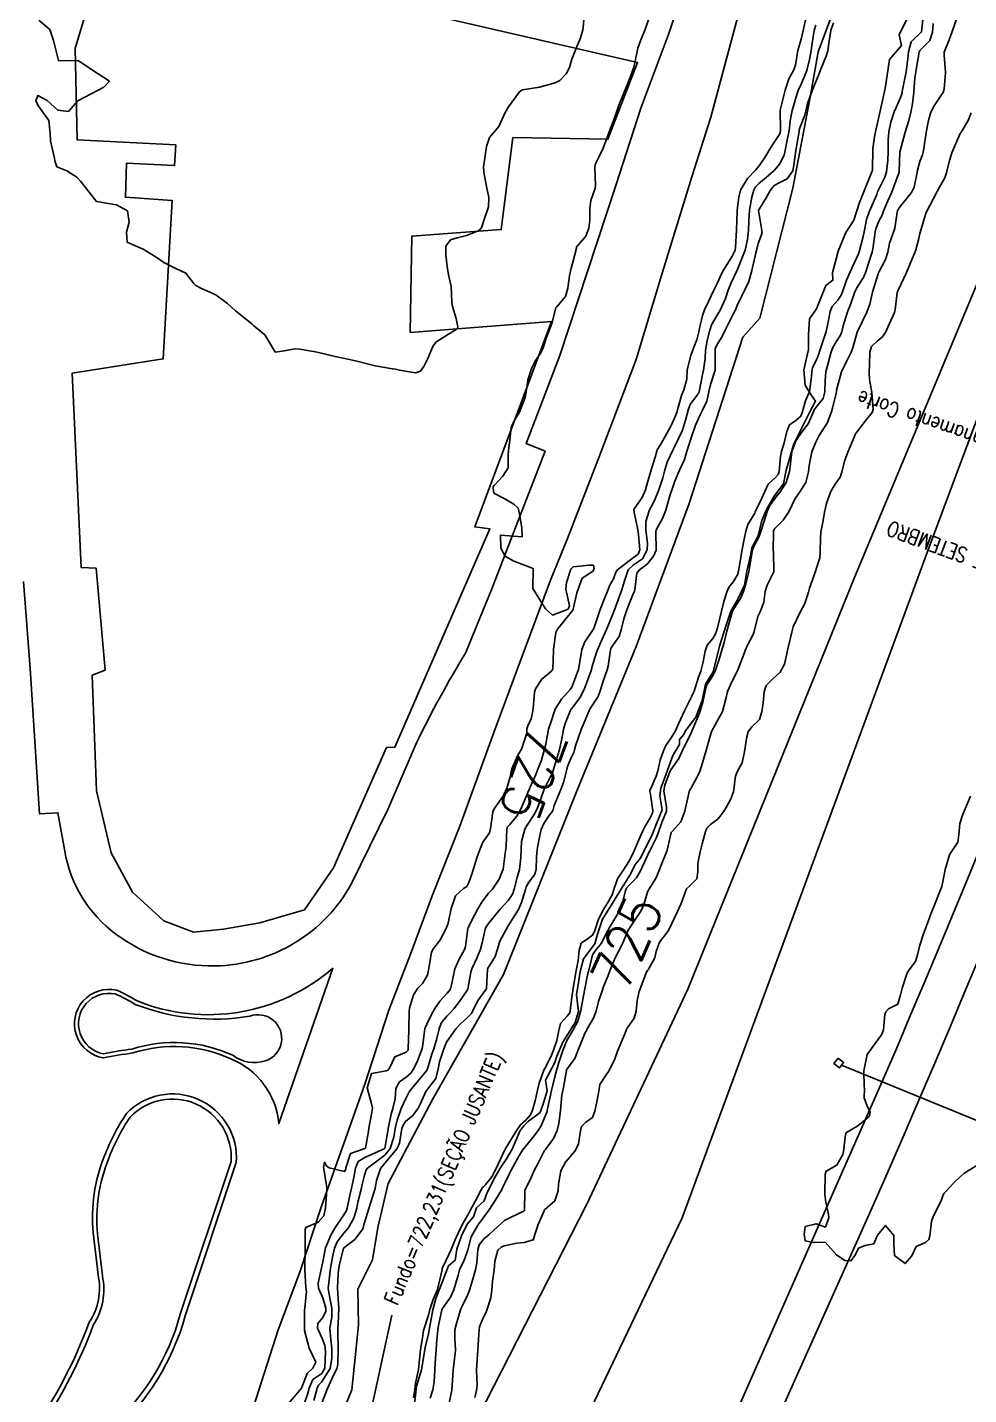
# Model space of a CAD drawing. Header units: metres. Extents: x 318500 to 325275, y 7408834 to 7428799.
# Drawn here: x 323290.4 to 323384.2, y 7419003.7 to 7419140 of the extents above; entities that cross this region are included whole.
import ezdxf
from ezdxf.enums import TextEntityAlignment as Align

# ---------------------------------------------------------------- set-up
doc = ezdxf.new("R2010")
doc.units = ezdxf.units.M
doc.header["$MEASUREMENT"] = 0
doc.linetypes.add('CONTINUO', pattern=[0])
for name, color, linetype in [('Canteiro', 45, 'Continuous'), ('Cotas', 45, 'Continuous'), ('Curvas de Nivel 1m', 11, 'Continuous'), ('Curvas de Nivel 5m', 15, 'Continuous'), ('Edificações', 30, 'Continuous'), ('Hidrografia', 140, 'Continuous'), ('Linha Férrea', 20, 'Continuous'), ('Pórticos', 45, 'Continuous'), ('TEXTO', 45, 'Continuous'), ('Vias Primárias', 230, 'Continuous'), ('Vias Secundárias', 230, 'Continuous')]:
    doc.layers.add(name, color=color, linetype=linetype)
doc.styles.add('ROMANS', font='romans', dxfattribs={"height": 0.2})
doc.styles.add('Style-STANDARD', font='STANDARD.shx')

msp = doc.modelspace()

# ---------------------------------------------------------------- linework, layer by layer
at = {"layer": 'Canteiro'}
for points in [[(323299.15, 7419043.65, 1.007221), (323297.95, 7419037.69, -0.011716), (323300.81, 7419038.16, -0.185454), (323310.88, 7419037.53, 0.243673), (323314.1, 7419036.97, 1.026724), (323312.56, 7419041.43, -0.133759), (323301.15, 7419042.6, 0.03994), (323299.15, 7419043.65, -4.834573)], [(323290, 7418997.62), (323291.77, 7419000.51, 0.05983), (323296.96, 7419010.62, 0.200143), (323297.87, 7419015.54), (323297.37, 7419019.72, -0.116913), (323298.47, 7419027.18, -0.05708), (323300.63, 7419031.37, -0.699524), (323310.71, 7419026.93), (323305.64, 7419011.71, -0.140678), (323298.87, 7419000.61), (323295.92, 7418997.54), (323290.97, 7418993.58), (323286.86, 7418990.34)]]:
    msp.add_lwpolyline(points, format="xyb", dxfattribs=at)
at = {"layer": 'Curvas de Nivel 1m', "flags": 128}
for points, elevation in [([(323345.93, 7419141.63), (323345.8, 7419140.01), (323345.76, 7419139.78), (323345.52, 7419138.98), (323345.13, 7419138.02), (323344.67, 7419136.84), (323344.44, 7419136.03), (323344.12, 7419135.38), (323343.46, 7419134.72), (323343.01, 7419134.49), (323341.45, 7419134.07), (323339.75, 7419133.79), (323339.44, 7419133.58), (323338.35, 7419132.11), (323338.01, 7419131.52), (323337.4, 7419130.12), (323336.48, 7419129.03), (323336.18, 7419128.14), (323335.95, 7419126.74), (323335.88, 7419126.14), (323335.89, 7419125.59), (323336.15, 7419124.14), (323336.4, 7419123.04), (323336.37, 7419122.13), (323335.9, 7419120.76), (323335.71, 7419120.14), (323335.54, 7419119.87), (323335.26, 7419119.7), (323334.17, 7419119.25), (323333.25, 7419119.05), (323332.59, 7419118.84), (323332.11, 7419118.19), (323332.11, 7419117.3), (323332.24, 7419116.18), (323332.37, 7419115.35), (323332.63, 7419114.18), (323332.71, 7419112.63), (323332.78, 7419112.18), (323333.14, 7419111), (323333.31, 7419110.17), (323333.28, 7419110.02), (323333.13, 7419109.89), (323332.37, 7419109.43), (323331.11, 7419108.63), (323330.82, 7419108.2), (323330.3, 7419107), (323329.91, 7419106.22), (323329.57, 7419105.73), (323329.07, 7419105.57), (323327.48, 7419105.83), (323327.08, 7419105.93), (323326.8, 7419105.98), (323325.08, 7419106.28), (323323.09, 7419106.77), (323322.51, 7419106.9), (323321.09, 7419107.19), (323319.99, 7419107.46), (323319.1, 7419107.67), (323317.55, 7419107.93), (323317.1, 7419107.96), (323315.78, 7419107.72), (323315.1, 7419107.65), (323314.64, 7419108.42), (323314.05, 7419109.36), (323313.13, 7419110.14), (323312.96, 7419110.27), (323312.76, 7419110.45), (323311.15, 7419111.76), (323310.33, 7419112.48), (323309.17, 7419113.35), (323307.67, 7419114.02), (323307.19, 7419114.27), (323306.97, 7419114.52), (323306.19, 7419115.52), (323305.2, 7419115.99), (323304.01, 7419116.56), (323303.22, 7419117.1), (323301.93, 7419117.89), (323301.23, 7419118.2), (323300.33, 7419118.61), (323300.28, 7419119.59), (323300.54, 7419120.61), (323300.38, 7419121.72), (323299.29, 7419122.34), (323297.29, 7419122.65), (323295.69, 7419124.67), (323295.33, 7419125.09), (323294.31, 7419125.73), (323293.34, 7419126.12), (323293.13, 7419126.71), (323293.08, 7419126.98), (323292.7, 7419128.72), (323292.65, 7419129.45), (323292.54, 7419130.72), (323291.42, 7419132.25), (323291.23, 7419132.73), (323291.44, 7419133.23), (323292.36, 7419132.72), (323293.42, 7419131.76), (323294.48, 7419131.63), (323295.43, 7419132.68), (323297.44, 7419133.75), (323298.03, 7419134.06), (323298.58, 7419134.64), (323297.46, 7419135.4), (323295.48, 7419136.68), (323293.48, 7419136.71), (323292.99, 7419138.72), (323292.62, 7419139.82), (323291.53, 7419140.73)], 727), ([(323328.89, 7419003.38), (323329.01, 7419004.2), (323329.1, 7419004.83), (323329.37, 7419006.2), (323329.42, 7419006.53), (323329.6, 7419008.19), (323329.79, 7419009.37), (323329.9, 7419010.09), (323329.92, 7419010.19), (323330.37, 7419011.63), (323330.52, 7419012.18), (323330.85, 7419013.18), (323331.27, 7419014.18), (323331.72, 7419016.02), (323331.74, 7419016.17), (323331.76, 7419016.3), (323331.89, 7419016.55), (323332.41, 7419017.66), (323332.64, 7419018.16), (323333.02, 7419019.06), (323333.51, 7419020.15), (323333.95, 7419020.98), (323334.36, 7419021.73), (323334.58, 7419022.13), (323335.08, 7419023.03), (323335.64, 7419024.12), (323335.77, 7419024.34), (323336, 7419024.56), (323336.7, 7419025.42), (323337.07, 7419026.1), (323337.97, 7419028.03), (323338, 7419028.09), (323338.01, 7419028.12), (323338.04, 7419028.18), (323338.76, 7419029.38), (323339.18, 7419030.07), (323339.55, 7419030.59), (323340.09, 7419031.08), (323340.54, 7419031.61), (323340.74, 7419032.05), (323341.05, 7419033.11), (323341.26, 7419034.05), (323341.42, 7419034.76), (323341.87, 7419036.04), (323341.97, 7419036.23), (323342.16, 7419036.51), (323342.65, 7419037.56), (323342.83, 7419038.03), (323343.18, 7419039.02), (323343.38, 7419040.02), (323343.53, 7419040.7), (323344.22, 7419041.45), (323344.46, 7419041.78), (323344.52, 7419042.01), (323344.71, 7419043.55), (323344.78, 7419044), (323344.88, 7419044.61), (323345.1, 7419046), (323345.29, 7419047), (323345.4, 7419047.99), (323345.6, 7419048.71), (323346.33, 7419049.22), (323346.77, 7419049.54), (323346.98, 7419049.97), (323347.3, 7419051.02), (323347.76, 7419051.97), (323347.98, 7419052.34), (323348.37, 7419052.92), (323348.73, 7419053.61), (323348.83, 7419053.95), (323349.24, 7419055.11), (323349.76, 7419055.94), (323350.43, 7419056.95), (323350.89, 7419057.92), (323351.36, 7419059.02), (323351.76, 7419059.91), (323351.99, 7419060.39), (323352.49, 7419061.21), (323352.72, 7419061.68), (323352.75, 7419061.9), (323352.52, 7419063.58), (323352.45, 7419063.84), (323352.45, 7419063.9), (323352.46, 7419063.96), (323352.52, 7419064.06), (323353.09, 7419065.35), (323353.24, 7419065.89), (323353.49, 7419066.97), (323353.8, 7419067.89), (323354.05, 7419068.42), (323354.59, 7419069.18), (323355.01, 7419069.87), (323355.32, 7419070.58), (323355.9, 7419071.86), (323356.65, 7419073.34), (323356.81, 7419073.7), (323356.86, 7419073.85), (323357.29, 7419075.23), (323357.52, 7419075.84), (323357.78, 7419076.75), (323357.97, 7419077.84), (323358.15, 7419078.41), (323358.73, 7419079.09), (323359.01, 7419079.55), (323359.1, 7419079.82), (323359.22, 7419080.3), (323359.59, 7419081.82), (323359.81, 7419082.78), (323360.16, 7419083.81), (323360.37, 7419084.23), (323360.8, 7419084.78), (323361.19, 7419085.42), (323361.3, 7419085.79), (323361.4, 7419086.36), (323361.63, 7419087.79), (323361.81, 7419088.83), (323362.02, 7419089.78), (323362.21, 7419090.45), (323362.9, 7419091.59), (323362.96, 7419091.71), (323362.98, 7419091.77), (323363.6, 7419093.08), (323363.9, 7419093.76), (323364.23, 7419094.46), (323364.94, 7419095.1), (323365.25, 7419095.44), (323365.34, 7419095.74), (323365.49, 7419097.22), (323365.59, 7419097.74), (323365.83, 7419098.58), (323366.09, 7419099.73), (323366.36, 7419100.38), (323367.02, 7419100.82), (323367.5, 7419101.24), (323367.68, 7419101.71), (323367.97, 7419102.78), (323368.36, 7419103.7), (323368.58, 7419105.2), (323368.59, 7419105.7), (323368.68, 7419106.1), (323369.1, 7419106.93), (323369.31, 7419107.48), (323369.37, 7419107.69), (323369.81, 7419109), (323370.03, 7419109.68), (323370.22, 7419110.61), (323370.42, 7419111.68), (323370.64, 7419112.2), (323371.18, 7419112.82), (323371.53, 7419113.32), (323371.65, 7419113.66), (323372.04, 7419114.82), (323372.43, 7419115.65), (323373.24, 7419117.44), (323373.31, 7419117.64), (323373.73, 7419119.16), (323373.83, 7419119.63), (323374.06, 7419120.85), (323374.33, 7419121.62), (323375.07, 7419123.37), (323375.14, 7419123.61), (323375.2, 7419123.74), (323375.32, 7419123.94), (323375.88, 7419125.07), (323376.03, 7419125.6), (323376.18, 7419126.79), (323376.2, 7419127.6), (323376.22, 7419128.77), (323376.28, 7419129.6), (323376.46, 7419130.55), (323376.82, 7419131.6), (323377, 7419132.03), (323377.45, 7419133.02), (323377.6, 7419133.45), (323377.62, 7419133.59), (323377.65, 7419133.78), (323377.99, 7419135.58), (323378.18, 7419136.9), (323378.24, 7419137.58), (323378.51, 7419138.59), (323379.54, 7419139.56), (323379.73, 7419141.39)], 723), ([(323352.4, 7419141.07), (323352.03, 7419139.92), (323351.52, 7419138.67), (323351.26, 7419137.93), (323350.96, 7419136.47), (323350.83, 7419135.94), (323350.46, 7419134.95), (323350.05, 7419133.95), (323349.43, 7419132.43), (323349.27, 7419131.96), (323348.79, 7419130.59), (323348.54, 7419129.97), (323348.22, 7419129.15), (323347.78, 7419127.98), (323347.36, 7419127.09), (323347.01, 7419126.33), (323346.98, 7419125.99), (323347.03, 7419124.28), (323346.99, 7419123.99), (323346.55, 7419122.74), (323346.47, 7419122), (323346.46, 7419120.81), (323346.36, 7419120), (323346.07, 7419119.19), (323345.24, 7419118.24), (323345.15, 7419118.1), (323345.13, 7419118.01), (323344.74, 7419116.49), (323344.61, 7419116.02), (323344.43, 7419115.25), (323344.27, 7419114.02), (323344.03, 7419113.17), (323343.16, 7419112.16), (323343.11, 7419112.09), (323343.09, 7419112.04), (323342.68, 7419110.5), (323342.5, 7419110.05), (323342.11, 7419109.04), (323341.8, 7419108.06), (323341.58, 7419107.58), (323341.09, 7419106.84), (323340.81, 7419106.35), (323340.67, 7419106.07), (323340.27, 7419104.87), (323340.19, 7419104.08), (323340.02, 7419103.1), (323339.63, 7419102.08), (323339.46, 7419101.65), (323339.01, 7419100.97), (323338.71, 7419100.39), (323338.63, 7419100.1), (323338.47, 7419098.6), (323338.39, 7419098.1), (323338.34, 7419097.47), (323338.32, 7419096.1), (323337.79, 7419095.26), (323336.92, 7419094.35), (323336.84, 7419094.21), (323336.82, 7419094.12), (323336.91, 7419093.58), (323337.99, 7419093.02), (323338.9, 7419092.48), (323339.32, 7419092.09), (323339.45, 7419091.52), (323339.69, 7419090.08), (323339.72, 7419089.22), (323338.86, 7419089.29), (323337.57, 7419089.4), (323337.59, 7419088.11), (323338.01, 7419087.29), (323338.83, 7419086.84), (323340.82, 7419086.07), (323340.79, 7419084.07), (323342.04, 7419082.05), (323342.75, 7419081.42), (323344.3, 7419082.02), (323344.43, 7419082.35), (323344.07, 7419084.02), (323344.14, 7419084.68), (323344.57, 7419086.01), (323344.82, 7419086.23), (323346.42, 7419086.4), (323346.82, 7419086.4), (323346.89, 7419086.06), (323346.85, 7419085.99), (323346.84, 7419085.97), (323346.82, 7419085.83), (323345.7, 7419085.1), (323345.29, 7419084.01), (323345.16, 7419083.63), (323344.79, 7419082.01), (323344.79, 7419081.98), (323344.76, 7419081.92), (323343.25, 7419080.03), (323343.09, 7419079.68), (323342.84, 7419078.04), (323342.84, 7419077.9), (323342.77, 7419076.04), (323342.68, 7419075.88), (323341.68, 7419075.04), (323341.05, 7419074.06), (323340.96, 7419073.75), (323340.81, 7419072.06), (323340.79, 7419071.89), (323340.62, 7419071.09), (323340.29, 7419070.38), (323340.2, 7419070.07), (323340.17, 7419069.65), (323339.64, 7419068.07), (323339.26, 7419067.39), (323338.7, 7419066.09), (323338.67, 7419065.97), (323338.54, 7419065.3), (323338.26, 7419064.36), (323338.17, 7419064.1), (323337.87, 7419063.45), (323336.92, 7419062.11), (323336.8, 7419061.81), (323336.55, 7419060.12), (323336.54, 7419060.04), (323336.46, 7419059.72), (323335.81, 7419058.77), (323335.54, 7419058.13), (323335.24, 7419057.32), (323334.88, 7419056.14), (323334.77, 7419055.78), (323334.4, 7419054.76), (323334.19, 7419054.35), (323333.86, 7419054.15), (323333.09, 7419053.44), (323332.63, 7419052.17), (323332.35, 7419050.71), (323332.16, 7419050.17), (323331.52, 7419048.98), (323330.88, 7419048.19), (323330.69, 7419047.81), (323330.4, 7419046.2), (323330.27, 7419045.52), (323329.77, 7419044.7), (323329.33, 7419044.21), (323328.89, 7419043.57), (323328.48, 7419042.22), (323328.46, 7419041.98), (323328.41, 7419040.22), (323328.41, 7419040), (323328.37, 7419038.22), (323328.34, 7419038.06), (323328.17, 7419037.83), (323327.02, 7419037.38), (323326.49, 7419036.24), (323326.33, 7419036.06), (323326.15, 7419035.98), (323324.7, 7419035.71), (323324.26, 7419034.28), (323324.66, 7419032.83), (323324.81, 7419032.27), (323324.69, 7419031.68), (323324.44, 7419030.27), (323324.4, 7419029.94), (323324.09, 7419028.28), (323324.04, 7419028.25), (323322.59, 7419027.74), (323322.14, 7419026.3), (323322.13, 7419026.19), (323322.01, 7419025.94), (323320.47, 7419026.32), (323320.21, 7419026.51), (323320.03, 7419026.89), (323319.92, 7419026.33), (323320.01, 7419025.82), (323320.24, 7419024.33), (323320.23, 7419024.08), (323320.1, 7419022.33), (323319.95, 7419021.53), (323319.39, 7419020.89), (323318.15, 7419020.35), (323318.1, 7419020.18), (323318.07, 7419018.35), (323318.07, 7419018.19), (323318.04, 7419016.35), (323318.04, 7419016.19), (323318.16, 7419014.35), (323318.21, 7419013.99), (323318.06, 7419012.35), (323318.03, 7419012.15), (323318.01, 7419010.35), (323318.03, 7419010.11), (323318.47, 7419008.34), (323319.14, 7419006.95), (323318.85, 7419006.34), (323318.27, 7419005.82), (323317.73, 7419004.35), (323317.72, 7419004.33), (323316.06, 7419002.37)], 726), ([(323369.01, 7419140.23), (323368.84, 7419139.71), (323368.69, 7419138.87), (323368.52, 7419137.7), (323368.38, 7419136.82), (323368.11, 7419135.71), (323367.46, 7419134.18), (323367.29, 7419133.88), (323367.23, 7419133.72), (323367.15, 7419133.43), (323366.63, 7419131.73), (323366.45, 7419130.7), (323366.34, 7419129.74), (323366.08, 7419128.44), (323365.95, 7419127.74), (323365.84, 7419127.27), (323365.36, 7419126.39), (323365.09, 7419126.02), (323364.85, 7419125.76), (323364.05, 7419125.06), (323363.33, 7419124.45), (323362.99, 7419124.11), (323362.8, 7419123.78), (323362.62, 7419123.09), (323362.37, 7419121.78), (323362.33, 7419120.74), (323362.29, 7419119.78), (323362.18, 7419118.86), (323361.94, 7419117.79), (323361.22, 7419115.98), (323361.14, 7419115.8), (323360.53, 7419114.48), (323360.27, 7419113.81), (323359.99, 7419113), (323359.46, 7419111.83), (323359.15, 7419111.31), (323358.61, 7419110.37), (323358.42, 7419109.84), (323358.16, 7419108.8), (323358.01, 7419107.84), (323357.95, 7419106.99), (323357.79, 7419105.84), (323357.67, 7419105.25), (323357.41, 7419103.85), (323357.33, 7419103.57), (323357.05, 7419103.18), (323356.48, 7419102.42), (323356.26, 7419101.86), (323356.02, 7419100.86), (323355.7, 7419099.87), (323354.98, 7419098.33), (323354.74, 7419097.88), (323354.18, 7419096.67), (323353.95, 7419095.9), (323353.74, 7419095.1), (323353.35, 7419093.9), (323352.91, 7419092.85), (323352.59, 7419092.22), (323352.43, 7419091.91), (323352.05, 7419090.75), (323352.06, 7419089.92), (323352.2, 7419088.56), (323352.17, 7419087.92), (323351.71, 7419087.04), (323350.82, 7419086.43), (323350.29, 7419085.94), (323349.91, 7419084.84), (323349.67, 7419083.95), (323349.43, 7419083.3), (323348.93, 7419081.96), (323348.76, 7419081.52), (323348.12, 7419079.97), (323347.68, 7419079.02), (323347.23, 7419077.97), (323347.1, 7419077.58), (323346.68, 7419076.19), (323346.64, 7419076.02), (323346.63, 7419075.98), (323346.61, 7419075.91), (323345.91, 7419073.99), (323345.48, 7419073.16), (323344.63, 7419072.09), (323344.59, 7419072.05), (323344.57, 7419072.01), (323344.01, 7419070.61), (323343.84, 7419070.02), (323343.66, 7419069.09), (323343.43, 7419068.03), (323343.24, 7419067.36), (323342.86, 7419066.04), (323342.78, 7419065.8), (323342.54, 7419065.32), (323342.1, 7419064.47), (323341.92, 7419064.05), (323341.55, 7419063.01), (323341.18, 7419062.05), (323340.95, 7419061.6), (323340.48, 7419060.87), (323340.15, 7419060.39), (323339.97, 7419060.07), (323339.67, 7419058.85), (323339.61, 7419058.07), (323339.6, 7419057.24), (323339.47, 7419056.07), (323339.23, 7419055.25), (323338.91, 7419054.08), (323338.78, 7419053.68), (323338.37, 7419053.01), (323337.93, 7419052.53), (323337.52, 7419052.1), (323336.35, 7419050.68), (323336.12, 7419050.34), (323336.03, 7419050.12), (323335.72, 7419048.73), (323335.57, 7419048.13), (323335.2, 7419047.22), (323334.69, 7419046.14), (323334.59, 7419045.82), (323334.31, 7419044.14), (323334.29, 7419044.11), (323334.26, 7419044.06), (323333.48, 7419042.91), (323332.9, 7419042.16), (323332.59, 7419041.8), (323332.22, 7419041.43), (323331.66, 7419040.73), (323331.43, 7419040.18), (323331.2, 7419039.2), (323330.91, 7419038.19), (323330.73, 7419037.63), (323330.29, 7419036.2), (323330.25, 7419036.09), (323330.15, 7419035.94), (323329.36, 7419034.98), (323328.71, 7419034.21), (323328.46, 7419033.88), (323328.11, 7419033.24), (323327.67, 7419032.23), (323327.25, 7419031.06), (323327.06, 7419030.24), (323326.91, 7419029.38), (323326.56, 7419028.24), (323326.03, 7419027.58), (323324.29, 7419026.28), (323324.16, 7419026.13), (323324.01, 7419025.58), (323323.75, 7419024.53), (323323.69, 7419024.28), (323323.35, 7419022.9), (323323.23, 7419022.29), (323322.95, 7419021.29), (323322.37, 7419020.3), (323322.17, 7419020.06), (323321.93, 7419019.81), (323321.29, 7419018.93), (323321.02, 7419018.31), (323320.81, 7419017.4), (323320.62, 7419016.32), (323320.43, 7419014.89), (323320.39, 7419014.32), (323320.48, 7419013.69), (323320.76, 7419012.32), (323320.73, 7419011.41), (323320.55, 7419010.32), (323320.66, 7419009.19), (323320.73, 7419008.32), (323320.74, 7419007.34), (323320.57, 7419006.32), (323319.73, 7419004.95), (323319.42, 7419004.63), (323319.27, 7419004.33), (323318.95, 7419003.1)], 724), ([(323370.77, 7419140.46), (323370.5, 7419139.69), (323370.29, 7419138.45), (323370.2, 7419137.68), (323370.04, 7419137.14), (323369.48, 7419135.85), (323369.44, 7419135.73), (323369.43, 7419135.69), (323369.39, 7419135.6), (323368.63, 7419133.7), (323368.16, 7419132.43), (323368, 7419131.71), (323367.89, 7419131.25), (323367.4, 7419130), (323367.35, 7419129.77), (323367.34, 7419129.72), (323367.33, 7419129.65), (323367.01, 7419127.73), (323366.82, 7419126.27), (323366.69, 7419125.73), (323366.15, 7419124.92), (323365.33, 7419124.52), (323364.84, 7419124.25), (323364.43, 7419123.76), (323364.05, 7419123.03), (323363.3, 7419121.84), (323363.28, 7419121.77), (323363.3, 7419121.57), (323363.62, 7419119.77), (323363.6, 7419119.43), (323363.25, 7419118.46), (323363.11, 7419117.91), (323363.07, 7419117.77), (323363, 7419117.54), (323362.62, 7419115.78), (323362.31, 7419114.68), (323361.9, 7419113.79), (323361.66, 7419113.31), (323361.17, 7419112.29), (323361.03, 7419111.93), (323360.97, 7419111.8), (323360.71, 7419111.36), (323359.96, 7419109.82), (323359.7, 7419109.26), (323359.12, 7419108.33), (323358.97, 7419107.97), (323358.96, 7419107.83), (323358.97, 7419105.94), (323358.96, 7419105.83), (323358.49, 7419104.41), (323358.37, 7419103.84), (323358.13, 7419102.76), (323357.69, 7419101.84), (323357.47, 7419101.4), (323357.01, 7419100.37), (323356.88, 7419099.97), (323356.84, 7419099.85), (323356.74, 7419099.59), (323356.18, 7419097.86), (323355.89, 7419096.95), (323355.41, 7419095.87), (323355.26, 7419095.56), (323354.93, 7419094.76), (323354.71, 7419094.09), (323354.64, 7419093.88), (323354.48, 7419093.45), (323354.03, 7419091.89), (323353.72, 7419091.06), (323353.09, 7419089.91), (323353.05, 7419089.72), (323353.07, 7419087.91), (323352.83, 7419087.28), (323352.22, 7419086.53), (323351.43, 7419085.92), (323351.14, 7419085.61), (323350.95, 7419083.93), (323350.91, 7419083.8), (323350.78, 7419083.55), (323350.32, 7419082.38), (323350.16, 7419081.94), (323349.87, 7419081.06), (323349.6, 7419079.95), (323349.39, 7419079.29), (323348.72, 7419078.34), (323348.57, 7419078.1), (323348.52, 7419077.96), (323348.3, 7419076.34), (323348.21, 7419075.96), (323347.81, 7419074.83), (323347.54, 7419073.97), (323347.31, 7419073.31), (323346.64, 7419072.32), (323346.5, 7419072.11), (323346.43, 7419071.98), (323345.89, 7419070.71), (323345.6, 7419070), (323345.06, 7419068.48), (323344.95, 7419068), (323344.87, 7419067.71), (323344.57, 7419067.12), (323344.25, 7419066.32), (323344.17, 7419066.02), (323343.83, 7419064.72), (323343.56, 7419064.02), (323342.92, 7419062.45), (323342.81, 7419062.04), (323342.72, 7419061.82), (323342.49, 7419061.54), (323341.89, 7419060.63), (323341.63, 7419060.05), (323341.4, 7419059.1), (323341.23, 7419058.05), (323341.16, 7419057.32), (323341.12, 7419056.05), (323340.95, 7419055.51), (323340.4, 7419054.8), (323340.12, 7419054.33), (323340.04, 7419054.07), (323339.67, 7419052.77), (323339.35, 7419052.08), (323338.34, 7419050.45), (323338.12, 7419050.09), (323337.5, 7419048.92), (323337.26, 7419048.11), (323337.03, 7419047.38), (323336.28, 7419046.15), (323336.27, 7419046.13), (323336.18, 7419044.2), (323336.14, 7419044.12), (323335.35, 7419043.02), (323334.87, 7419042.13), (323334.66, 7419041.7), (323334.22, 7419041.25), (323333.64, 7419040.72), (323333.12, 7419040.16), (323332.19, 7419038.85), (323331.9, 7419038.17), (323331.47, 7419036.87), (323331.34, 7419036.18), (323331.11, 7419035.21), (323330.32, 7419034.2), (323330.12, 7419033.93), (323329.58, 7419032.73), (323329.31, 7419032.21), (323328.79, 7419031.51), (323328.08, 7419030.94), (323327.81, 7419030.49), (323327.74, 7419030.22), (323327.49, 7419028.78), (323327.26, 7419028.23), (323326.03, 7419026.79), (323325.6, 7419026.26), (323325.21, 7419025.05), (323325.05, 7419024.26), (323324.81, 7419023.43), (323324.42, 7419022.27), (323323.94, 7419020.63), (323323.88, 7419020.34), (323323.86, 7419020.28), (323323.04, 7419019.17), (323321.91, 7419018.3), (323321.52, 7419016.68), (323321.45, 7419016.31), (323321.39, 7419015.82), (323321.3, 7419014.31), (323321.41, 7419012.73), (323321.45, 7419012.31), (323321.37, 7419010.74), (323321.33, 7419010.31), (323321.35, 7419009.86), (323321.37, 7419008.31), (323321.35, 7419006.71), (323321.25, 7419006.31), (323320.77, 7419005.35), (323320.3, 7419004.32), (323319.7, 7419002.79)], 723), ([(323330.54, 7419003.35), (323330.82, 7419004.18), (323330.94, 7419004.97), (323331.02, 7419006.18), (323331.06, 7419006.88), (323331.15, 7419008.18), (323331.19, 7419008.77), (323331.3, 7419010.17), (323331.37, 7419010.61), (323331.71, 7419012.17), (323331.74, 7419012.26), (323331.83, 7419012.4), (323332.58, 7419013.43), (323332.91, 7419014.15), (323333.35, 7419015.62), (323333.48, 7419016.15), (323333.59, 7419016.44), (323333.89, 7419017.01), (323334.22, 7419017.83), (323334.29, 7419018.14), (323334.65, 7419019.42), (323335.02, 7419020.13), (323335.38, 7419020.69), (323335.95, 7419021.5), (323336.42, 7419022.11), (323337.03, 7419023.05), (323337.65, 7419024.1), (323337.77, 7419024.32), (323338, 7419024.8), (323338.43, 7419025.67), (323338.64, 7419026.08), (323339.37, 7419027.41), (323339.77, 7419028.06), (323339.88, 7419028.23), (323340.05, 7419028.44), (323340.78, 7419029.33), (323341.33, 7419030.05), (323341.61, 7419030.51), (323342.09, 7419031.64), (323342.2, 7419031.94), (323342.22, 7419032.04), (323342.24, 7419032.18), (323342.65, 7419034.03), (323342.93, 7419035.24), (323343.13, 7419036.03), (323343.37, 7419036.81), (323343.76, 7419038.02), (323344.19, 7419039), (323344.78, 7419040), (323345.26, 7419040.95), (323345.57, 7419041.99), (323345.67, 7419042.55), (323345.93, 7419043.98), (323346.28, 7419045.69), (323346.34, 7419045.92), (323346.36, 7419045.98), (323346.74, 7419047.54), (323347.02, 7419047.97), (323347.61, 7419048.68), (323348.27, 7419049.96), (323348.29, 7419050.01), (323348.34, 7419050.1), (323349.41, 7419051.94), (323349.69, 7419052.62), (323350.02, 7419053.94), (323350.13, 7419054.2), (323350.4, 7419054.51), (323351.11, 7419055.22), (323351.51, 7419055.91), (323352.42, 7419057.88), (323352.43, 7419057.9), (323352.44, 7419057.93), (323353.12, 7419059.24), (323353.34, 7419059.89), (323353.64, 7419060.73), (323354.1, 7419061.88), (323354.12, 7419062.27), (323353.86, 7419063.89), (323353.95, 7419064.46), (323354.49, 7419065.88), (323354.51, 7419065.92), (323354.55, 7419065.99), (323355.33, 7419067.11), (323355.68, 7419067.86), (323356.6, 7419069.75), (323356.65, 7419069.85), (323357.23, 7419071.24), (323357.46, 7419071.84), (323357.74, 7419072.74), (323357.95, 7419073.84), (323358.11, 7419074.39), (323358.68, 7419075.34), (323358.95, 7419075.83), (323359.38, 7419077.14), (323359.58, 7419077.82), (323359.85, 7419078.68), (323360.13, 7419079.81), (323360.67, 7419081.71), (323360.69, 7419081.8), (323360.71, 7419081.85), (323360.76, 7419081.95), (323361.5, 7419083.07), (323361.79, 7419083.78), (323362.03, 7419084.55), (323362.32, 7419085.78), (323362.61, 7419087.54), (323362.64, 7419087.77), (323362.68, 7419087.94), (323362.85, 7419088.33), (323363.36, 7419089.27), (323363.52, 7419089.76), (323363.84, 7419090.8), (323364.15, 7419091.76), (323364.38, 7419092.28), (323364.91, 7419093.05), (323365.47, 7419093.74), (323366.03, 7419094.63), (323366.38, 7419095.73), (323366.44, 7419096.24), (323366.62, 7419097.73), (323366.99, 7419098.79), (323367.63, 7419099.71), (323368.22, 7419100.5), (323368.76, 7419101.69), (323368.84, 7419101.89), (323369.04, 7419102.14), (323369.72, 7419103.01), (323369.91, 7419103.68), (323369.94, 7419104.81), (323370.01, 7419105.68), (323370.22, 7419106.55), (323370.54, 7419107.68), (323370.7, 7419108.09), (323371.13, 7419108.84), (323371.46, 7419109.34), (323371.59, 7419109.66), (323371.73, 7419110.25), (323372.16, 7419111.65), (323372.44, 7419112.38), (323372.89, 7419113.64), (323372.97, 7419113.86), (323373.2, 7419114.21), (323373.76, 7419115.08), (323373.99, 7419115.63), (323374.33, 7419116.72), (323374.61, 7419117.62), (323374.73, 7419118.14), (323374.9, 7419119.62), (323374.97, 7419119.92), (323375.29, 7419120.68), (323375.6, 7419121.31), (323375.72, 7419121.61), (323376.19, 7419122.73), (323376.57, 7419123.6), (323376.78, 7419124.14), (323377.3, 7419125.59), (323377.3, 7419125.64), (323377.38, 7419127.59), (323377.92, 7419129.58), (323378.28, 7419130.72), (323378.47, 7419131.57), (323378.62, 7419132.39), (323378.78, 7419133.57), (323378.88, 7419134.97), (323378.96, 7419135.57), (323379.03, 7419136.02), (323379.31, 7419137.56), (323379.36, 7419137.71), (323379.51, 7419137.86), (323380.37, 7419138.71), (323380.63, 7419139.55), (323380.69, 7419140.4)], 724), ([(323335.01, 7419003.42), (323335.17, 7419004.12), (323335.22, 7419004.63), (323335.17, 7419006.12), (323335.2, 7419006.68), (323335.3, 7419008.12), (323335.4, 7419009.73), (323335.42, 7419010.12), (323335.47, 7419010.45), (323335.82, 7419011.36), (323336.09, 7419011.85), (323336.21, 7419012.11), (323336.59, 7419013.36), (323336.68, 7419014.11), (323336.76, 7419015), (323336.92, 7419016.1), (323336.99, 7419017), (323337.3, 7419018.1), (323337.62, 7419018.39), (323337.92, 7419018.54), (323339.19, 7419018.8), (323339.92, 7419018.86), (323340.83, 7419019.15), (323341.13, 7419020.05), (323341.32, 7419020.67), (323341.91, 7419022.04), (323341.93, 7419022.07), (323341.96, 7419022.11), (323342.98, 7419023.02), (323343.3, 7419024.02), (323343.34, 7419024.68), (323343.58, 7419026.02), (323344.03, 7419026.87), (323345, 7419028), (323345.35, 7419028.7), (323345.52, 7419029.99), (323345.64, 7419030.42), (323346.08, 7419030.86), (323346.74, 7419031.33), (323346.97, 7419031.97), (323347.18, 7419032.89), (323347.35, 7419033.97), (323347.48, 7419034.61), (323348.15, 7419035.7), (323348.27, 7419035.83), (323348.36, 7419035.96), (323348.95, 7419037.17), (323349.24, 7419037.94), (323349.94, 7419039.68), (323350.04, 7419039.93), (323350.08, 7419040.05), (323350.2, 7419040.23), (323350.9, 7419041.24), (323351.08, 7419041.92), (323351.18, 7419042.98), (323351.39, 7419043.91), (323352.05, 7419045.67), (323352.15, 7419045.9), (323352.2, 7419045.98), (323352.28, 7419046.07), (323352.94, 7419047.25), (323353.09, 7419047.89), (323353.41, 7419048.81), (323354.24, 7419049.88), (323354.28, 7419049.94), (323354.34, 7419050.05), (323355.21, 7419051.87), (323355.57, 7419052.67), (323356, 7419053.86), (323356.12, 7419054.13), (323356.4, 7419054.41), (323357.13, 7419055.12), (323357.22, 7419055.84), (323357.24, 7419056.65), (323357.47, 7419057.83), (323357.67, 7419058.61), (323358, 7419059.83), (323358.13, 7419060.17), (323358.48, 7419060.54), (323359.22, 7419061.08), (323359.8, 7419061.81), (323360.06, 7419062.25), (323360.51, 7419063.09), (323360.78, 7419063.8), (323360.99, 7419065.35), (323361.17, 7419065.79), (323361.66, 7419066.69), (323361.9, 7419067.78), (323362.12, 7419069.3), (323362.26, 7419069.78), (323362.61, 7419070.27), (323363.38, 7419071), (323363.62, 7419071.76), (323363.75, 7419072.66), (323363.85, 7419073.76), (323364.03, 7419074.39), (323364.67, 7419075.03), (323365.45, 7419075.74), (323365.88, 7419076.54), (323366.15, 7419077.73), (323366.24, 7419078.2), (323366.6, 7419079.72), (323366.75, 7419080.24), (323367.42, 7419081.71), (323367.9, 7419082.57), (323368.28, 7419083.7), (323368.37, 7419084.12), (323368.82, 7419085.41), (323368.9, 7419085.6), (323368.94, 7419085.69), (323369.38, 7419087.14), (323369.44, 7419087.68), (323369.46, 7419089.09), (323369.51, 7419089.68), (323369.73, 7419090.84), (323369.85, 7419091.68), (323370.05, 7419092.54), (323370.47, 7419093.67), (323370.61, 7419093.99), (323370.93, 7419094.46), (323371.43, 7419095.18), (323371.58, 7419095.66), (323371.86, 7419096.76), (323372.18, 7419097.65), (323373, 7419099.57), (323373.04, 7419099.64), (323373.9, 7419100.74), (323374.63, 7419101.62), (323374.73, 7419101.92), (323374.57, 7419103.62), (323374.36, 7419104.91), (323374.33, 7419105.62), (323374.35, 7419106.36), (323374.38, 7419107.62), (323374.54, 7419108.19), (323375.13, 7419108.78), (323375.6, 7419109.14), (323375.94, 7419109.6), (323376.32, 7419110.43), (323376.83, 7419111.59), (323376.9, 7419111.86), (323377.11, 7419113.59), (323377.13, 7419113.65), (323377.19, 7419113.82), (323377.77, 7419115.02), (323378.05, 7419115.58), (323378.6, 7419116.94), (323378.87, 7419117.57), (323378.97, 7419117.84), (323379.26, 7419118.97), (323379.36, 7419119.46), (323379.39, 7419119.56), (323379.82, 7419121.03), (323380.01, 7419121.55), (323380.72, 7419122.94), (323381.03, 7419123.53), (323381.12, 7419123.73), (323381.33, 7419124.08), (323381.86, 7419125.01), (323382.04, 7419125.52), (323382.29, 7419126.6), (323382.57, 7419127.52), (323383.4, 7419129.44), (323383.44, 7419129.51), (323384.18, 7419130.74), (323384.5, 7419131.49)], 726), ([(323384.99, 7419026.51), (323384.03, 7419025.92), (323383.75, 7419025.76), (323383.44, 7419025.49), (323382.73, 7419024.77), (323382, 7419024), (323381.75, 7419023.75), (323381.66, 7419023.51), (323381.49, 7419023.02), (323380.72, 7419021.52), (323380.53, 7419020.95), (323380.37, 7419019.52), (323380.28, 7419019.18), (323379.93, 7419018.87), (323379.01, 7419018.46), (323378.58, 7419017.55), (323377.9, 7419016.76), (323376.85, 7419017.57), (323376.78, 7419018.71), (323376.78, 7419019.57), (323375.95, 7419020.58), (323375.16, 7419019.59), (323374.78, 7419018.74), (323373.92, 7419018.56), (323373.24, 7419018.3), (323372.93, 7419017.62), (323372.5, 7419017.03), (323371.9, 7419017.06), (323371.07, 7419017.65), (323369.93, 7419018.9), (323368.74, 7419018.87), (323367.93, 7419019.03), (323367.83, 7419019.69), (323367.95, 7419020.45), (323369.02, 7419020.74), (323369.95, 7419020.41), (323370.28, 7419021.33), (323370.25, 7419021.66), (323369.98, 7419022.9), (323369.9, 7419023.66), (323369.9, 7419023.75), (323369.92, 7419025.66), (323370.02, 7419025.99), (323371.1, 7419026.58), (323371.68, 7419027.64), (323371.75, 7419027.94), (323371.95, 7419029.64), (323371.98, 7419029.73), (323372.07, 7419029.82), (323373.19, 7419030.51), (323374.09, 7419031.23), (323374.29, 7419031.41), (323374.38, 7419031.61), (323374.4, 7419031.91), (323374.11, 7419032.47), (323373.8, 7419033.3), (323373.81, 7419033.61), (323373.84, 7419033.9), (323373.77, 7419035.62), (323373.78, 7419035.99), (323374.13, 7419037.61), (323374.18, 7419037.7), (323375.55, 7419039.59), (323375.73, 7419040.06), (323375.89, 7419041.59), (323375.96, 7419041.86), (323376.24, 7419042.15), (323377.18, 7419042.64), (323377.43, 7419043.57), (323377.6, 7419044.23), (323378.05, 7419045.56), (323378.11, 7419045.74), (323378.29, 7419046.06), (323378.95, 7419046.9), (323379.13, 7419047.55), (323379.35, 7419048.52), (323379.7, 7419049.54), (323380.36, 7419051.34), (323380.44, 7419051.53), (323380.98, 7419052.92), (323381.24, 7419053.52), (323381.56, 7419054.36), (323381.78, 7419055.52), (323381.89, 7419056.05), (323382.33, 7419057.51), (323382.36, 7419057.59), (323382.44, 7419057.69), (323383.16, 7419058.79), (323383.27, 7419059.5), (323383.35, 7419060.63), (323383.61, 7419061.49), (323384.42, 7419063.38)], 727)]:
    msp.add_lwpolyline(points, dxfattribs=dict(at, elevation=elevation))
at = {"layer": 'Curvas de Nivel 5m', "elevation": 725, "flags": 128}
for points in [[(323368.07, 7419141.19), (323367.75, 7419139.72), (323367.52, 7419138.84), (323367.21, 7419137.72), (323366.96, 7419136.25), (323366.77, 7419135.73), (323366.32, 7419134.88), (323365.95, 7419133.74), (323365.45, 7419131.77), (323365.44, 7419131.75), (323365.47, 7419129.75), (323365.4, 7419129.4), (323364.74, 7419128.4), (323364.36, 7419127.76), (323363.98, 7419127.15), (323363.35, 7419126.21), (323362.98, 7419125.78), (323362.18, 7419124.95), (323361.49, 7419123.8), (323361.31, 7419123.1), (323361.16, 7419121.8), (323361.15, 7419121.65), (323361.08, 7419119.8), (323360.99, 7419118.06), (323360.94, 7419117.8), (323360.64, 7419117.22), (323359.79, 7419115.82), (323359.6, 7419115.44), (323359.2, 7419114.56), (323358.95, 7419114.07), (323358.83, 7419113.83), (323358.31, 7419112.7), (323357.9, 7419111.84), (323357.7, 7419111.3), (323357.35, 7419109.85), (323357.32, 7419109.67), (323357.13, 7419108.88), (323356.85, 7419108.12), (323356.75, 7419107.86), (323356.54, 7419107.3), (323356.16, 7419105.86), (323356.14, 7419104.93), (323355.85, 7419103.87), (323355.62, 7419103.3), (323355.21, 7419101.88), (323355.17, 7419101.73), (323355.02, 7419101.29), (323354.56, 7419100.33), (323354.35, 7419099.89), (323353.55, 7419098.46), (323353.19, 7419097.91), (323353.13, 7419097.76), (323352.97, 7419097.18), (323352.68, 7419096.19), (323352.58, 7419095.91), (323352.2, 7419094.65), (323352.03, 7419093.92), (323351.7, 7419093.13), (323350.9, 7419092.02), (323350.86, 7419091.93), (323350.9, 7419091.69), (323351.24, 7419089.93), (323351.32, 7419089.47), (323351.45, 7419087.92), (323351.27, 7419087.49), (323350.83, 7419087.15), (323349.24, 7419085.95), (323349.06, 7419085.71), (323348.81, 7419085.04), (323348.43, 7419084.33), (323348.28, 7419083.97), (323347.85, 7419082.9), (323347.51, 7419081.98), (323346.85, 7419080.1), (323346.8, 7419079.99), (323346.79, 7419079.94), (323346.74, 7419079.87), (323345.97, 7419078.75), (323345.68, 7419078), (323345.54, 7419077.15), (323345.33, 7419076), (323344.66, 7419074.25), (323344.49, 7419074.01), (323343.63, 7419073.04), (323343.02, 7419072.03), (323342.91, 7419071.75), (323342.61, 7419070.82), (323342.41, 7419070.24), (323342.35, 7419070.04), (323342.08, 7419068.55), (323341.96, 7419068.05), (323341.64, 7419066.97), (323341.29, 7419066.05), (323341.07, 7419065.53), (323340.52, 7419064.26), (323340.46, 7419064.12), (323340.44, 7419064.06), (323340.4, 7419063.95), (323339.6, 7419062.07), (323339.19, 7419061.38), (323338.48, 7419060.55), (323338.26, 7419060.31), (323338.2, 7419060.09), (323338.12, 7419058.42), (323338.08, 7419058.1), (323338.01, 7419057.67), (323337.81, 7419056.1), (323337.43, 7419055.08), (323336.77, 7419054.11), (323336.58, 7419053.92), (323336.38, 7419053.71), (323335.69, 7419052.81), (323335.29, 7419052.13), (323334.97, 7419051.52), (323334.34, 7419050.29), (323334.29, 7419050.14), (323334.08, 7419048.38), (323334, 7419048.14), (323333.39, 7419047.06), (323333.02, 7419046.16), (323332.66, 7419044.56), (323332.56, 7419044.17), (323332.45, 7419043.97), (323332.25, 7419043.74), (323331.51, 7419042.92), (323331.01, 7419042.19), (323330.73, 7419041.68), (323330.21, 7419040.64), (323330.07, 7419040.34), (323330.03, 7419040.2), (323329.83, 7419038.56), (323329.75, 7419038.2), (323329.31, 7419037.06), (323328.93, 7419036.21), (323328.61, 7419035.75), (323328.14, 7419035.35), (323327.48, 7419034.88), (323327.13, 7419034.23), (323327.06, 7419033.18), (323326.82, 7419032.24), (323326.65, 7419031.68), (323326.37, 7419030.25), (323326.33, 7419029.98), (323326.04, 7419028.25), (323326.02, 7419028.23), (323324.03, 7419027.34), (323323.36, 7419026.95), (323323.1, 7419026.29), (323322.94, 7419025.36), (323322.69, 7419024.29), (323322.56, 7419023.71), (323322.28, 7419022.3), (323322.2, 7419022.06), (323321.95, 7419021.64), (323321.04, 7419020.31), (323320.64, 7419019.61), (323320.12, 7419018.33), (323320.08, 7419018.16), (323319.89, 7419017.11), (323319.75, 7419016.47), (323319.71, 7419016.33), (323319.37, 7419014.83), (323319.43, 7419014.33), (323319.85, 7419013.34), (323320.16, 7419012.32), (323320.15, 7419012), (323319.82, 7419011.37), (323319.34, 7419010.8), (323319.33, 7419010.33), (323319.79, 7419009.3), (323320.06, 7419008.6), (323320.09, 7419008.33), (323320.1, 7419008), (323320.06, 7419006.33), (323319.74, 7419005.8), (323318.86, 7419005.21), (323318.48, 7419004.34), (323318.33, 7419003.73), (323317.81, 7419002.35)], [(323332.43, 7419002.88), (323332.7, 7419004.16), (323332.79, 7419005.1), (323332.84, 7419006.15), (323332.94, 7419006.98), (323333.08, 7419008.15), (323333, 7419009.36), (323333.01, 7419010.15), (323333.16, 7419010.8), (323333.57, 7419012.14), (323333.65, 7419012.33), (323333.84, 7419012.72), (323334.31, 7419013.68), (323334.47, 7419014.13), (323334.79, 7419015.21), (323335.06, 7419016.13), (323335.19, 7419016.83), (323335.29, 7419018.13), (323335.42, 7419018.62), (323335.93, 7419019.26), (323336.4, 7419019.64), (323336.9, 7419020.11), (323337.95, 7419021.07), (323339.91, 7419022.01), (323339.96, 7419022.04), (323339.99, 7419024.06), (323340.65, 7419025.41), (323340.93, 7419026.05), (323341.3, 7419026.77), (323341.96, 7419028.04), (323341.99, 7419028.09), (323342.04, 7419028.15), (323342.86, 7419029.23), (323343.2, 7419030.02), (323343.37, 7419030.73), (323343.53, 7419032.02), (323343.69, 7419033.59), (323343.76, 7419034.02), (323343.83, 7419034.31), (323344.13, 7419036.01), (323344.13, 7419036.03), (323344.15, 7419036.07), (323344.96, 7419037.2), (323345.28, 7419037.99), (323346.01, 7419039.79), (323346.12, 7419039.98), (323346.14, 7419040.04), (323346.2, 7419040.17), (323346.88, 7419041.31), (323347.09, 7419041.97), (323347.32, 7419042.89), (323347.69, 7419043.97), (323347.84, 7419044.39), (323348.28, 7419045.49), (323348.46, 7419045.96), (323348.99, 7419047.26), (323349.36, 7419047.94), (323349.69, 7419048.57), (323350.25, 7419049.93), (323350.34, 7419050.12), (323351.54, 7419051.91), (323351.81, 7419052.47), (323352.26, 7419053.9), (323352.31, 7419053.99), (323352.39, 7419054.12), (323353.09, 7419055.22), (323353.36, 7419055.89), (323353.66, 7419056.66), (323354.14, 7419057.88), (323354.21, 7419058.12), (323354.46, 7419059.31), (323354.59, 7419059.76), (323354.71, 7419059.88), (323355.55, 7419060.8), (323355.94, 7419061.86), (323356.33, 7419063.67), (323356.37, 7419063.85), (323356.42, 7419063.96), (323356.52, 7419064.14), (323357.15, 7419065.23), (323357.43, 7419065.84), (323357.7, 7419066.69), (323358.03, 7419067.83), (323358.6, 7419069.83), (323359.69, 7419071.81), (323360.05, 7419073.21), (323360.2, 7419073.81), (323360.67, 7419074.84), (323361.16, 7419075.79), (323361.6, 7419076.88), (323361.91, 7419077.78), (323362.14, 7419078.35), (323362.74, 7419079.49), (323362.83, 7419079.68), (323362.86, 7419079.77), (323363.23, 7419081.29), (323363.46, 7419081.76), (323363.83, 7419082.71), (323363.93, 7419083.76), (323364.13, 7419084.42), (323364.82, 7419085.75), (323364.77, 7419087.75), (323364.76, 7419087.83), (323364.78, 7419089.75), (323364.79, 7419089.83), (323364.87, 7419090.03), (323365.75, 7419090.88), (323366.31, 7419091.73), (323366.91, 7419092.98), (323367.39, 7419093.71), (323367.99, 7419094.65), (323368.27, 7419095.7), (323368.33, 7419096.33), (323368.61, 7419097.7), (323368.99, 7419098.66), (323369.34, 7419099.34), (323369.57, 7419099.68), (323370.13, 7419100.56), (323370.56, 7419101.67), (323370.67, 7419102.04), (323371.05, 7419103.67), (323371.06, 7419103.86), (323371.55, 7419105.66), (323372.07, 7419106.69), (323372.53, 7419107.65), (323372.69, 7419108.08), (323373.13, 7419109.64), (323373.14, 7419109.69), (323374.07, 7419111.63), (323374.37, 7419112.42), (323374.65, 7419113.62), (323374.77, 7419114.04), (323375.22, 7419115.46), (323375.26, 7419115.57), (323375.28, 7419115.61), (323375.95, 7419116.88), (323376.16, 7419117.6), (323376.35, 7419118.5), (323376.74, 7419119.6), (323376.86, 7419120.01), (323377.11, 7419121.59), (323377.15, 7419121.74), (323377.3, 7419122.02), (323378.54, 7419123.57), (323378.8, 7419124.09), (323379.09, 7419125.56), (323379.13, 7419125.79), (323379.37, 7419126.63), (323379.62, 7419127.31), (323379.7, 7419127.56), (323379.77, 7419127.94), (323380.01, 7419129.55), (323380.23, 7419130.74), (323380.47, 7419131.55), (323380.79, 7419132.19), (323381.45, 7419133.2), (323381.6, 7419133.4), (323381.68, 7419133.54), (323381.8, 7419133.87), (323381.94, 7419135.53), (323381.78, 7419137.26), (323381.8, 7419137.54), (323382.29, 7419138.77), (323382.56, 7419139.52), (323383.09, 7419141.05)]]:
    msp.add_lwpolyline(points, dxfattribs=at)
at = {"layer": 'Edificações'}
msp.add_lwpolyline([(323298.61, 7419149.52), (323295.17, 7419137.9), (323295.36, 7419128.8), (323305.18, 7419128.29), (323305.06, 7419126.24), (323300.29, 7419126.48), (323300.17, 7419123.08), (323304.82, 7419122.77), (323303.94, 7419106.96), (323294.85, 7419105.54), (323295.76, 7419086.16), (323297.24, 7419086.09), (323298.14, 7419075.92), (323296.86, 7419075.42), (323297.28, 7419063.9), (323298.73, 7419057.71), (323300.86, 7419053.81), (323303.98, 7419050.93), (323306.95, 7419049.82), (323309.93, 7419050.1), (323313.56, 7419050.75), (323318.02, 7419052.05), (323320.91, 7419056.23), (323326.2, 7419068.21), (323327.04, 7419068.25), (323336.51, 7419090.02), (323334.99, 7419090.21), (323342.64, 7419110.69), (323328.56, 7419109.6), (323328.72, 7419119.21), (323337.64, 7419119.86), (323338.8, 7419129.03), (323348.27, 7419128.86), (323351.23, 7419136.5), (323327.26, 7419142.02)], dxfattribs=at)
at = {"layer": 'Hidrografia'}
for points in [[(323321.84, 7419002), (323322.74, 7419004.19), (323323.42, 7419010.63), (323323.35, 7419014.22), (323324.81, 7419017.13), (323325.32, 7419020.37), (323326.35, 7419024.76), (323330.77, 7419033.11), (323337.85, 7419045.6), (323345.2, 7419063.97), (323351.08, 7419078.28), (323356.38, 7419092.54), (323361.72, 7419109.12), (323363.4, 7419111.04), (323366.69, 7419123.98), (323368.45, 7419133.22), (323369.23, 7419137.59), (323371.12, 7419142.66)], [(323328.93, 7419002.19), (323329.2, 7419004.55), (323329.7, 7419006.19), (323330.04, 7419008.41), (323330.37, 7419009.76), (323330.62, 7419011.07), (323330.82, 7419012.15), (323331.12, 7419013.27), (323331.78, 7419014.98), (323332.36, 7419016.54), (323333.05, 7419017.1), (323333.2, 7419018.2), (323333.66, 7419019.52), (323334.24, 7419020.7), (323334.88, 7419021.42), (323335.16, 7419022.32), (323335.94, 7419023.03), (323336.23, 7419023.86), (323336.99, 7419025.36), (323337.53, 7419026.29), (323338.15, 7419027.21), (323338.74, 7419028.18), (323339.52, 7419030.03), (323339.87, 7419030.5), (323340.35, 7419030.97), (323341.52, 7419031.84), (323341.86, 7419032.8), (323342.2, 7419034), (323342.16, 7419034.42), (323342.05, 7419035.07), (323342.97, 7419036.83), (323343.16, 7419037.46), (323343.78, 7419038.85), (323344.99, 7419040.79), (323345.32, 7419041.9), (323345.14, 7419043.56), (323345.32, 7419044.79), (323345.5, 7419045.89), (323345.85, 7419047.14), (323346.96, 7419048.63), (323347.23, 7419049.61), (323347.74, 7419051.11), (323348.61, 7419052.52), (323349.61, 7419054.16), (323350.46, 7419055.5), (323351.02, 7419056.58), (323351.51, 7419057.18), (323352.71, 7419059.6), (323353.07, 7419060.55), (323353.67, 7419062), (323353.46, 7419063.41), (323353.56, 7419064.18), (323353.93, 7419065.23), (323354.74, 7419067.42), (323355.39, 7419068.53), (323355.42, 7419069.03), (323355.83, 7419069.51), (323355.98, 7419069.85), (323357.04, 7419071.23), (323357.65, 7419072.89), (323357.99, 7419074.52), (323358.75, 7419075.78), (323359.41, 7419078.31), (323360.07, 7419080.42), (323360.51, 7419081.81), (323361.2, 7419082.93), (323361.89, 7419084.42), (323362.13, 7419085.79), (323362.53, 7419087.48), (323362.63, 7419088.13), (323363.24, 7419089.32), (323363.62, 7419090.84), (323364.07, 7419091.96), (323364.86, 7419093.28), (323365.79, 7419094.52), (323366.03, 7419095.87), (323366.8, 7419098.51), (323367.39, 7419099.69), (323368.34, 7419101.54), (323368.98, 7419102.74), (323368.5, 7419103.43), (323367.95, 7419104.33), (323367.79, 7419105.87), (323368.26, 7419107.89), (323368.28, 7419109.41), (323368.36, 7419110.97), (323369.06, 7419111.96), (323369.99, 7419114.27), (323370.68, 7419114.8), (323370.66, 7419115.56), (323371.23, 7419117.69), (323371.98, 7419119.57), (323372.79, 7419120.81), (323373.35, 7419122.56), (323373.62, 7419123.21), (323374.65, 7419125.78), (323374.69, 7419127.95), (323374.89, 7419129.3), (323375.23, 7419130.92), (323375.9, 7419133.92), (323376.35, 7419136.81), (323377.54, 7419138.22), (323377.32, 7419139.26), (323378.15, 7419140.98)]]:
    msp.add_lwpolyline(points, dxfattribs=at)
at = {"layer": 'Linha Férrea'}
for points in [[(323843.71, 7420529.86, -0.339852), (323771.4, 7420065.59), (323704.49, 7420002.47, 0.137972), (323573.12, 7419776.14), (323569.02, 7419760.26, 0.009911), (323565.27, 7419744.04), (323557.57, 7419705.29), (323544.41, 7419647.35), (323509.55, 7419502.3), (323475.42, 7419363.32), (323454.17, 7419264.77, -0.048865), (323374.49, 7419022.07), (323336.22, 7418936.84), (323318.17, 7418898.23), (323303.7, 7418864.83, 0.016709)], [(323303.7, 7418864.83), (323318.17, 7418898.23), (323336.22, 7418936.84), (323374.49, 7419022.07, 0.048865), (323454.17, 7419264.77), (323475.42, 7419363.32), (323509.55, 7419502.3), (323544.41, 7419647.35), (323557.57, 7419705.29), (323565.27, 7419744.04, -0.009911), (323569.02, 7419760.26), (323573.12, 7419776.14, -0.137972), (323704.49, 7420002.47), (323771.4, 7420065.59, 0.339852), (323843.71, 7420529.86, 0.104587)], [(323840.15, 7420527.89, -0.339824), (323768.6, 7420068.54), (323704.14, 7420007.76, 0.140169), (323569.28, 7419777.13), (323565.15, 7419761.39, -0.000234), (323561.23, 7419744.64), (323553.45, 7419705.87), (323540.36, 7419648.04), (323505.53, 7419503.28), (323471.39, 7419364.25), (323450.12, 7419265.65, -0.047372), (323375.49, 7419034.63), (323347.08, 7418970.2), (323316.21, 7418903.38), (323295.96, 7418857.36)], [(323295.96, 7418857.36), (323316.21, 7418903.38), (323347.08, 7418970.2), (323375.49, 7419034.63, 0.047372), (323450.12, 7419265.65), (323471.39, 7419364.25), (323505.53, 7419503.28), (323540.36, 7419648.04), (323553.45, 7419705.87), (323561.23, 7419744.64, 0.000234), (323565.15, 7419761.39), (323569.28, 7419777.13, -0.140169), (323704.14, 7420007.76), (323768.6, 7420068.54, 0.339824), (323840.15, 7420527.89, 0.098634)]]:
    msp.add_lwpolyline(points, format="xyb", dxfattribs=at)
at = {"layer": 'Pórticos'}
msp.add_lwpolyline([(323371.21, 7419037.24), (323371.77, 7419036.8), (323371.36, 7419036.28), (323370.8, 7419036.72)], close=True, dxfattribs=at)
msp.add_lwpolyline([(323387.42, 7419030.07), (323371.57, 7419036.54)], dxfattribs=at)
at = {"layer": 'TEXTO', "linetype": 'CONTINUO'}
msp.add_polyline3d([(323320.05, 7418980.95, 0), (323326.72, 7419011.64, 0)], dxfattribs=at)
at = {"layer": 'Vias Primárias'}
for points in [[(323715.64, 7420145.55, 0), (323709.04, 7420132.94)], [(323831.09, 7420001.79, 0), (323833.84, 7420008.44, 0.220888)], [(323357.38, 7419148.6), (323354.35, 7419139.4), (323351.54, 7419131.95), (323349.09, 7419124.36), (323346.25, 7419115.67), (323343.49, 7419107.3), (323340.11, 7419098.52), (323342, 7419097.75), (323339.47, 7419091.17), (323336.7, 7419084.04), (323334.07, 7419077.63, 0.023804), (323329.2, 7419068.7), (323326.33, 7419062.04), (323322.7, 7419054.65, -0.132474), (323317.1, 7419048.77, -0.132546), (323309.1, 7419046.44, -0.166446), (323299.2, 7419049.62, -0.191464), (323294.11, 7419057.9), (323293.44, 7419061.71), (323291.59, 7419061.62), (323291.47, 7419063.67), (323290.67, 7419076.09), (323290, 7419084.76)], [(323290.18, 7418992.42, 0.000446), (323298.06, 7418999.08, 0.03475), (323299, 7419000, 0.141787), (323306.13, 7419011.55), (323311.22, 7419026.83, 0.703455), (323300.26, 7419031.72, 0.056124), (323298.06, 7419027.45, 0.11695), (323296.94, 7419019.85), (323297.44, 7419015.65, -0.202117), (323296.56, 7419010.91, -0.06344), (323290.85, 7419000), (323284.55, 7418992.99)]]:
    msp.add_lwpolyline(points, format="xyb", dxfattribs=at)
msp.add_lwpolyline([(323361.83, 7419143.35), (323358.54, 7419131.07), (323356.63, 7419125.1), (323353.59, 7419115.19), (323351.07, 7419106.89), (323347.34, 7419097.03), (323344.25, 7419089.07), (323342.53, 7419084.89), (323339.19, 7419075.91), (323336.88, 7419069.72), (323333.5, 7419060.39), (323330.75, 7419053.42), (323328.59, 7419047.63), (323326.43, 7419042.02), (323324.02, 7419034.66), (323322.11, 7419029.21), (323319.7, 7419022.48), (323317.54, 7419015.9), (323315.38, 7419010.16), (323312.38, 7419000.73)], dxfattribs=at)
msp.add_lwpolyline([(323299.27, 7419044.03, 1.024873), (323297.95, 7419037.28, -0.012152), (323300.9, 7419037.77, -0.185265), (323310.68, 7419037.18, -0.283921), (323315.45, 7419030.72), (323320.84, 7419046.22, -0.281742), (323301.33, 7419042.96, 0.039922)], format="xyb", close=True, dxfattribs=at)
at = {"layer": 'Vias Secundárias'}
msp.add_lwpolyline([(323334.58, 7419000), (323346.16, 7419022.68), (323356.25, 7419044.14), (323372.86, 7419085.16), (323389.55, 7419125.16), (323402.87, 7419158.74), (323406.42, 7419156.39), (323396.48, 7419125.62), (323393.44, 7419123.43), (323380.34, 7419088.3), (323355.67, 7419021.33), (323345.46, 7419000)], dxfattribs=at)

# ---------------------------------------------------------------- texts
at = {"layer": 'Cotas', "style": 'Style-STANDARD'}
for rotation, p in [(249.6548, (323340.83, 7419065.56, 725)), (65.9948, (323350.19, 7419048.8, 725))]:
    msp.add_text('725', height=4, rotation=rotation, dxfattribs=at).set_placement(p, align=Align.MIDDLE_CENTER)
at = {"layer": 'TEXTO', "style": 'ROMANS', "width": 0.8}
for s, rotation, p in [('Alinhamento Corte', 160.5648, (323387.41, 7419098.91)), ('PASSARELA - AV. 07 DE SETEMBRO', 159.9096, (323403.77, 7419080.86)), ('Fundo=722,231(SEÇÃO JUSANTE)', 67, (323327.28, 7419012.51, 723))]:
    msp.add_text(s, height=1.5, rotation=rotation, dxfattribs=at).set_placement(p)

doc.saveas('drawing.dxf')
